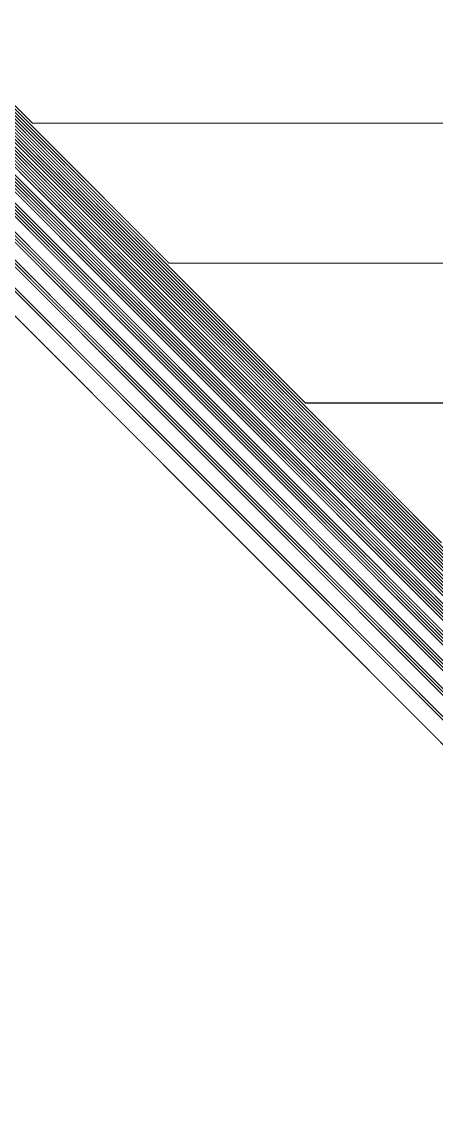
# Model space of a CAD drawing. Header units: inches. Extents: x 0 to 565, y 0 to 565.
# Drawn here: x 314.22 to 332.75, y 232.78 to 281.89 of the extents above; entities that cross this region are included whole.
import ezdxf

# ---------------------------------------------------------------- set-up
doc = ezdxf.new("R2010")
doc.units = ezdxf.units.IN

msp = doc.modelspace()

# ---------------------------------------------------------------- linework, layer by layer
at = {"const_width": 0.05}
for points in [[(310.2, 281.861), (314.7, 277.361)], [(310.05, 281.561), (333, 258.611)], [(310.1, 281.661), (326.9, 264.861)], [(310.15, 281.761), (320.8, 271.111)], [(310.25, 280.911), (351.3, 239.861)], [(310.3, 281.011), (345.2, 246.111)], [(310.35, 281.111), (339.1, 252.361)], [(310, 280.411), (381.8, 208.611)], [(310.05, 280.511), (375.7, 214.861)], [(310.1, 280.611), (369.6, 221.111)], [(310.15, 280.711), (363.5, 227.361)], [(310.2, 280.811), (357.4, 233.611)], [(310.3, 279.911), (387.85, 202.361)], [(310.05, 279.411), (418.35, 171.111)], [(310.1, 279.511), (412.25, 177.361)], [(310.15, 279.611), (406.15, 183.611)], [(310.2, 279.711), (400.05, 189.861)], [(310.25, 279.811), (393.95, 196.111)], [(310, 279.311), (424.45, 164.861)], [(310.15, 278.511), (442.55, 146.111)], [(310.2, 278.611), (436.45, 152.361)], [(310.25, 278.711), (430.35, 158.611)], [(310, 278.211), (460.85, 127.361)], [(310.05, 278.311), (454.75, 133.611)], [(310.1, 278.411), (448.65, 139.861)], [(310.2, 277.511), (466.6, 121.111)], [(310, 277.111), (491, 96.111)], [(310.05, 277.211), (484.9, 102.361)], [(310.1, 277.311), (478.8, 108.611)], [(310.15, 277.411), (472.7, 114.861)], [(314.7, 277.361), (553.514, 277.361)], [(310.05, 276.061), (508.75, 77.361)], [(310.1, 276.161), (502.65, 83.611)], [(310.15, 276.261), (496.55, 89.861)], [(310, 275.961), (514.85, 71.111)], [(310.1, 275.061), (520.3, 64.861)], [(310, 274.861), (532.5, 52.361)], [(310.05, 274.961), (526.4, 58.611)], [(310, 273.761), (543.9, 39.861)], [(310.05, 273.861), (537.8, 46.111)], [(310, 272.661), (549.05, 33.611)], [(320.8, 271.111), (560.764, 271.111)], [(326.9, 264.861), (553.514, 264.861)]]:
    msp.add_lwpolyline(points, dxfattribs=at)
at = {"const_width": 0.025}
for points in [[(314.687, 277.361, 1), (314.712, 277.361, 1)], [(314.687, 277.361, 1), (314.712, 277.361, 1)], [(320.787, 271.111, 1), (320.812, 271.111, 1)], [(320.787, 271.111, 1), (320.812, 271.111, 1)], [(326.887, 264.861, 1), (326.912, 264.861, 1)], [(326.887, 264.861, 1), (326.912, 264.861, 1)]]:
    msp.add_lwpolyline(points, format="xyb", close=True, dxfattribs=at)

doc.saveas('drawing.dxf')
